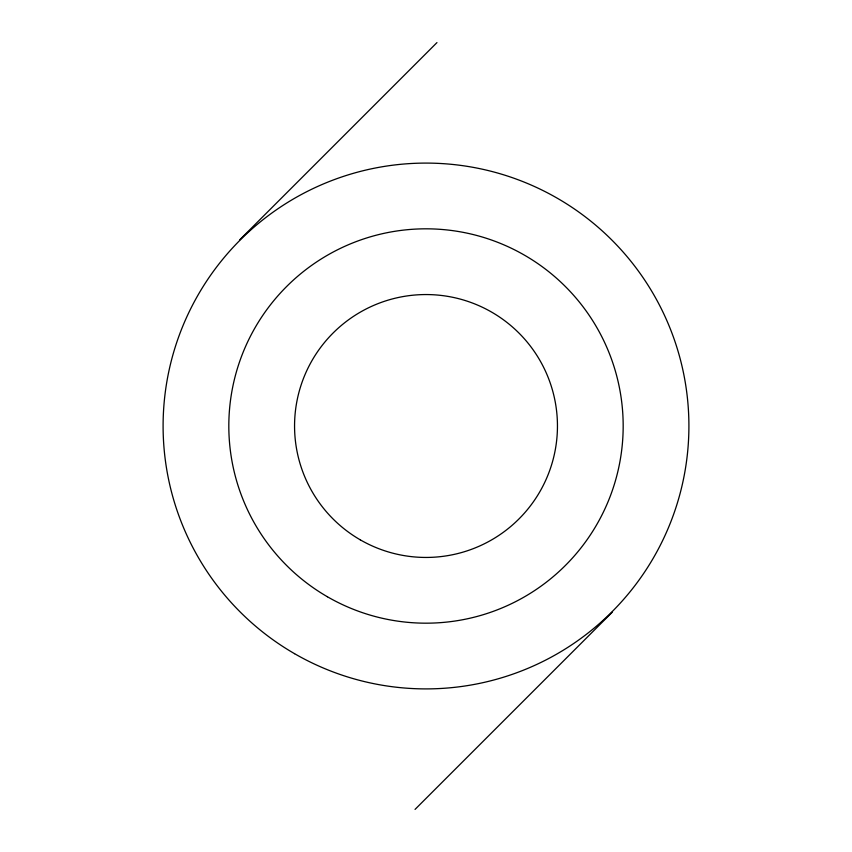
<?xml version="1.0" encoding="UTF-8"?>
<svg xmlns="http://www.w3.org/2000/svg" width="852" height="852" viewBox="0 0 852 852"><rect width="100%" height="100%" fill="white"/><g stroke="black" fill="none" stroke-linecap="round" stroke-linejoin="round"><path stroke-width="1.28" d="M239.774 239.774L436.959 42.6M415.041 809.4L612.226 612.226M327.413 596.762A197.174 197.174 0 0 0 623.174 426A197.174 197.174 0 0 0 327.413 255.238A197.174 197.174 0 0 0 327.413 596.762M294.547 653.676A262.906 262.906 0 0 0 688.906 426A262.906 262.906 0 0 0 294.547 198.314A262.906 262.906 0 0 0 294.547 653.676M360.279 539.838A131.453 131.453 0 0 0 557.453 426A131.453 131.453 0 0 0 360.279 312.162A131.453 131.453 0 0 0 360.279 539.838"/></g></svg>
